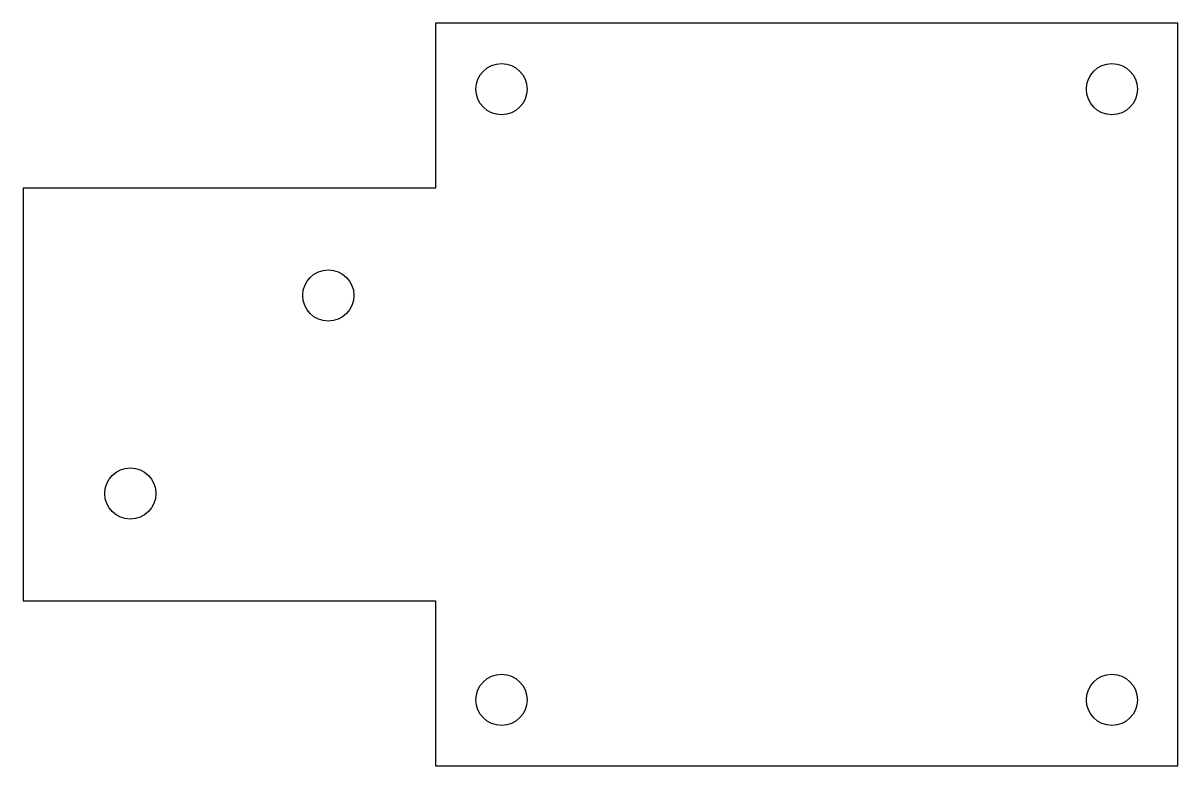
# Model space of a CAD drawing. Header units: millimetres. Extents: x -47.5 to 22.5, y -22.5 to 22.5.
import ezdxf

# ---------------------------------------------------------------- set-up
doc = ezdxf.new("R2010")
doc.units = ezdxf.units.MM
doc.layers.get('0').update_dxf_attribs({"linetype": 'CONTINUOUS'})

msp = doc.modelspace()

# ---------------------------------------------------------------- linework, layer by layer
msp.add_lwpolyline([(-47.5, -12.5), (-22.5, -12.5), (-22.5, -22.5), (22.5, -22.5), (22.5, 22.5), (-22.5, 22.5), (-22.5, 12.5), (-47.5, 12.5)], close=True)
for centre in [(-18.5, 18.5), (18.5, 18.5), (-29, 6), (-41, -6), (-18.5, -18.5), (18.5, -18.5)]:
    msp.add_circle(centre, 1.55)

doc.saveas('drawing.dxf')
